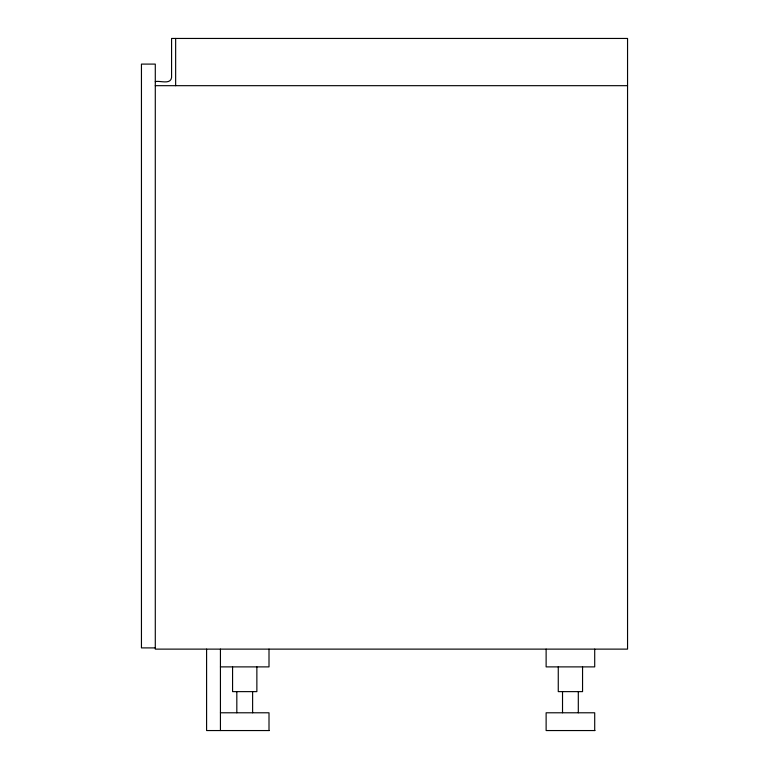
<?xml version="1.0" encoding="UTF-8"?>
<svg xmlns="http://www.w3.org/2000/svg" width="769" height="769" viewBox="0 0 769 769"><rect width="100%" height="100%" fill="white"/><g stroke="black" fill="none" stroke-linecap="round" stroke-linejoin="round"><path stroke-width="1.15" d="M155.29 81.601C159.875 80.361 170.497 84.994 171.574 77.534L171.574 38.45L627.552 38.45L627.552 649.123L155.29 649.123L155.29 64.096L141.448 64.096L141.448 647.902L155.29 647.902M155.29 85.676L627.552 85.676M220.434 666.886L269.006 666.886L269.006 649.123M220.434 712.786L269.006 712.786L269.006 730.55M269.285 730.55L206.592 730.55L206.592 649.123M594.975 730.55L546.125 730.55L546.125 712.786L594.706 712.786L594.706 730.55M594.706 649.123L594.706 666.886L546.125 666.886L546.125 649.123M582.556 666.886L582.556 691.629L558.265 691.629L558.265 666.886M578.307 691.629L578.307 712.786M562.524 691.629L562.524 712.786M256.865 666.886L256.865 691.629L232.574 691.629L232.574 666.886M252.617 691.629L252.617 712.786M236.823 691.629L236.823 712.786M220.434 649.123L220.434 730.55M175.649 38.45L175.649 85.676"/></g></svg>
